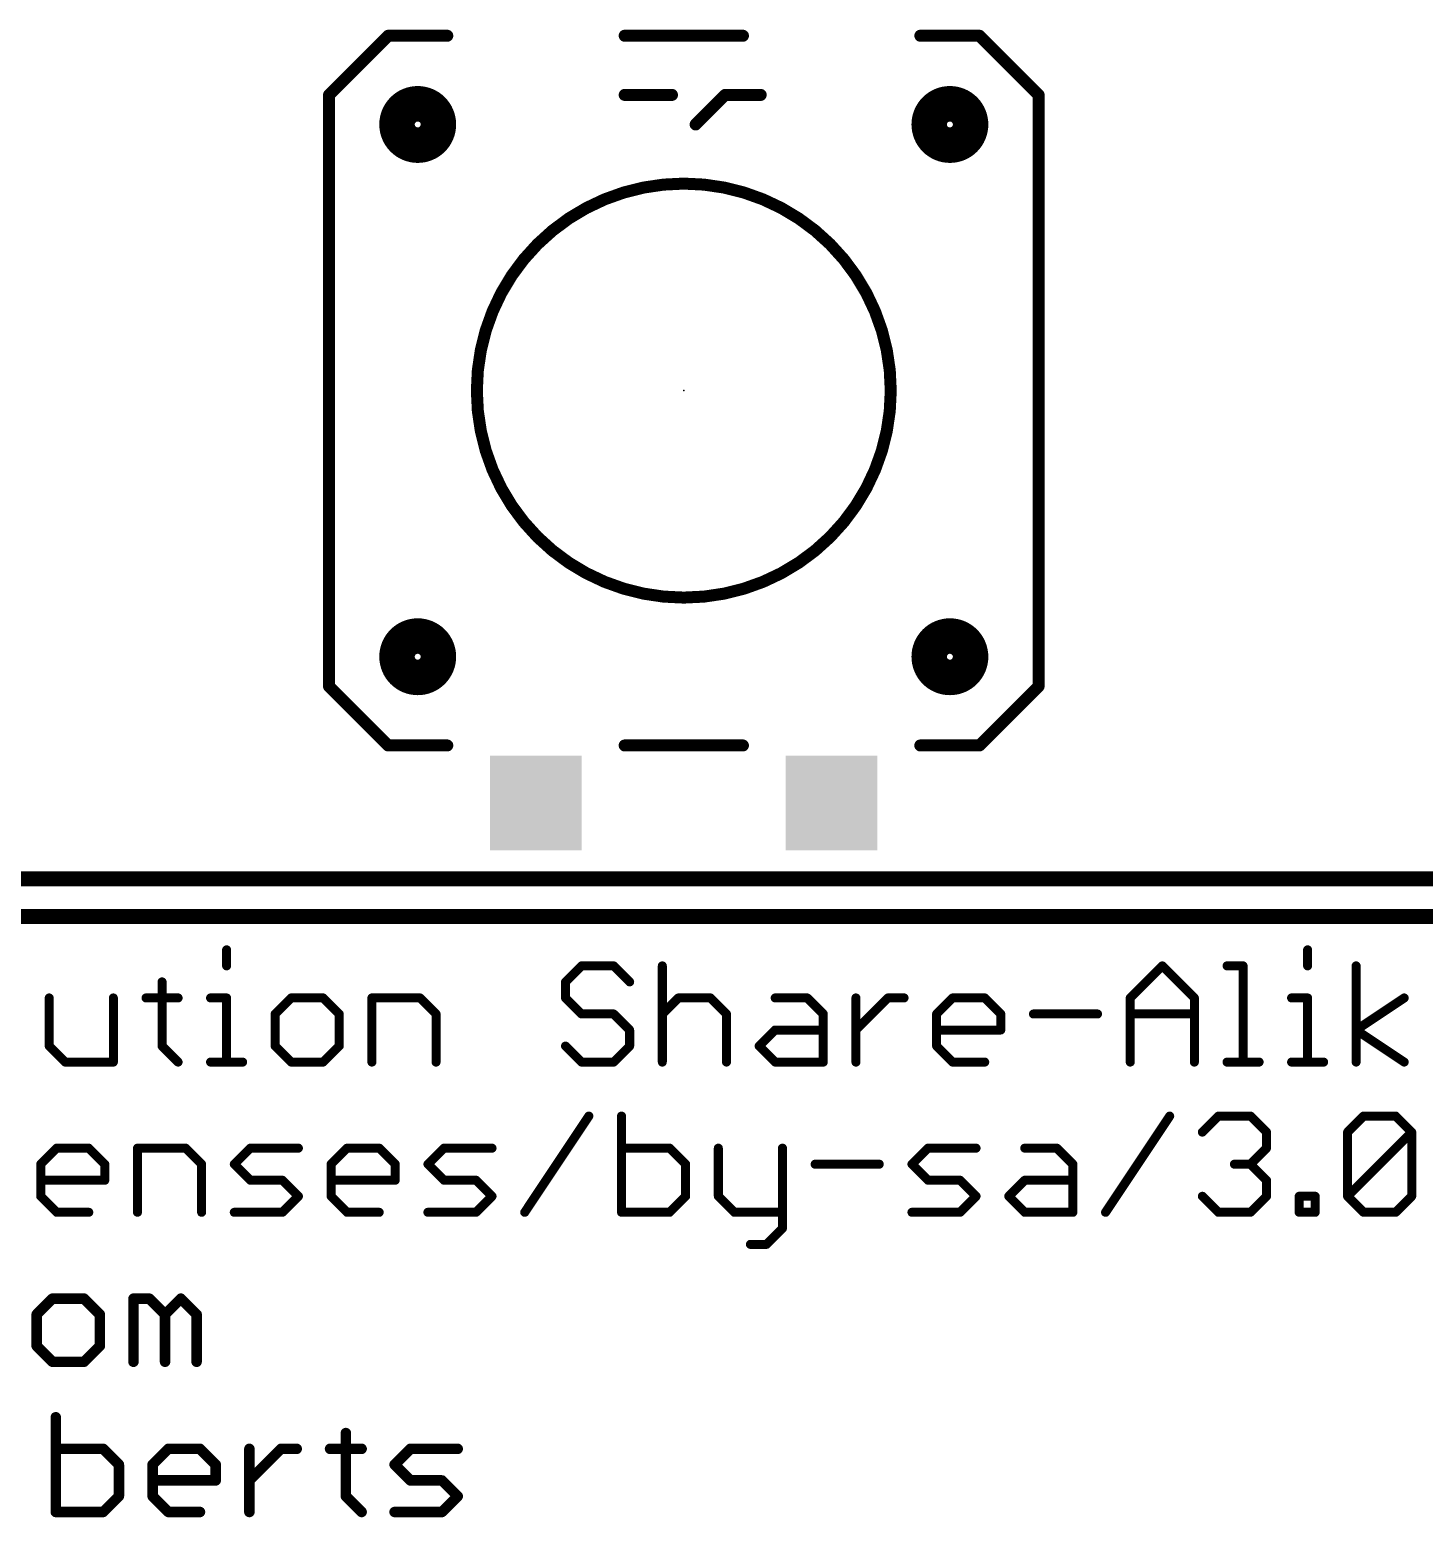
# Model space of a CAD drawing. Extents: x -1 to 111, y -11 to 60.
# Drawn here: x 63.87 to 87.45, y -10.16 to 14.99 of the extents above; entities that cross this region are included whole.
import ezdxf

# ---------------------------------------------------------------- set-up
doc = ezdxf.new("R2010")
doc.units = 0
for name, color, linetype in [('1', 12, 'CONTINUOUS'), ('16', 132, 'CONTINUOUS'), ('20', 53, 'CONTINUOUS'), ('21', 53, 'CONTINUOUS'), ('23', 53, 'CONTINUOUS'), ('51', 53, 'CONTINUOUS')]:
    doc.layers.add(name, color=color, linetype=linetype)

# ---------------------------------------------------------------- blocks, each defined once
blk = doc.blocks.new('RECT')
blk.add_solid([(-0.5, -0.5), (0.5, -0.5), (-0.5, 0.5), (0.5, 0.5)])

msp = doc.modelspace()

# ---------------------------------------------------------------- linework, layer by layer
at = {"layer": '1', "const_width": 0.254}
msp.add_lwpolyline([(110.49, 0), (0, 0)], dxfattribs=at)
at = {"layer": '16', "const_width": 0.254}
msp.add_lwpolyline([(110.49, 0), (0, 0)], dxfattribs=at)
at = {"layer": '20', "const_width": 0.254}
msp.add_lwpolyline([(100.33, 0.635), (12.7, 0.635)], dxfattribs=at)
at = {"layer": '21', "const_width": 0.2032}
for points in [[(69.93, 14.89), (68.93, 13.89)], [(69.93, 14.89), (70.93, 14.89)], [(73.93, 14.89), (75.93, 14.89)], [(78.93, 14.89), (79.93, 14.89)], [(79.93, 14.89), (80.93, 13.89)], [(68.93, 3.89), (68.93, 13.89)], [(80.93, 13.89), (80.93, 3.89)], [(68.93, 3.89), (69.93, 2.89)], [(79.93, 2.89), (80.93, 3.89)], [(70.93, 2.89), (69.93, 2.89)], [(75.93, 2.89), (73.93, 2.89)], [(79.93, 2.89), (78.93, 2.89)]]:
    msp.add_lwpolyline(points, dxfattribs=at)
at = {"layer": '21'}
for points, const_width in [([(69.93, 14.9408, 1), (69.93, 14.8392)], 0.1016), ([(69.9659, 14.8541, 1), (69.8941, 14.9259)], 0.1016), ([(70.93, 14.8392, 1), (70.93, 14.9408)], 0.1016), ([(73.93, 14.9408, 1), (73.93, 14.8392)], 0.1016), ([(75.93, 14.8392, 1), (75.93, 14.9408)], 0.1016), ([(78.93, 14.9408, 1), (78.93, 14.8392)], 0.1016), ([(79.9659, 14.9259, 1), (79.8941, 14.8541)], 0.1016), ([(79.93, 14.8392, 1), (79.93, 14.9408)], 0.1016), ([(68.9808, 13.89, 1), (68.8792, 13.89)], 0.1016), ([(68.8941, 13.9259, 1), (68.9659, 13.8541)], 0.1016), ([(70.43, 13.09, 1), (70.43, 13.69, 1), (70.43, 13.09)], 0.7), ([(79.43, 13.09, 1), (79.43, 13.69, 1), (79.43, 13.09)], 0.7), ([(80.9808, 13.89, 1), (80.8792, 13.89)], 0.1016), ([(80.8941, 13.8541, 1), (80.9659, 13.9259)], 0.1016), ([(74.93, 5.39, 1), (74.93, 12.39, 1), (74.93, 5.39)], 0.2032), ([(70.43, 4.09, 1), (70.43, 4.69, 1), (70.43, 4.09)], 0.7), ([(79.43, 4.09, 1), (79.43, 4.69, 1), (79.43, 4.09)], 0.7), ([(68.9659, 3.9259, 1), (68.8941, 3.8541)], 0.1016), ([(68.8792, 3.89, 1), (68.9808, 3.89)], 0.1016), ([(80.8792, 3.89, 1), (80.9808, 3.89)], 0.1016), ([(80.9659, 3.8541, 1), (80.8941, 3.9259)], 0.1016), ([(69.93, 2.9408, 1), (69.93, 2.8392)], 0.1016), ([(69.8941, 2.8541, 1), (69.9659, 2.9259)], 0.1016), ([(70.93, 2.8392, 1), (70.93, 2.9408)], 0.1016), ([(73.93, 2.9408, 1), (73.93, 2.8392)], 0.1016), ([(75.93, 2.8392, 1), (75.93, 2.9408)], 0.1016), ([(78.93, 2.9408, 1), (78.93, 2.8392)], 0.1016), ([(79.8941, 2.9259, 1), (79.9659, 2.8541)], 0.1016), ([(79.93, 2.8392, 1), (79.93, 2.9408)], 0.1016)]:
    msp.add_lwpolyline(points, format="xyb", dxfattribs=dict(at, const_width=const_width))
at = {"layer": '23'}
msp.add_point((74.93, 8.89), dxfattribs=at)
at = {"layer": '51'}
for points, const_width in [([(74.73, 13.89), (73.93, 13.89)], 0.2032), ([(75.63, 13.89), (75.13, 13.39)], 0.2032), ([(76.23, 13.89), (75.63, 13.89)], 0.2032), ([(67.1979, -0.5656), (67.1979, -0.8368)], 0.1524), ([(85.4795, -0.5656), (85.4795, -0.8368)], 0.1524), ([(73.2008, -0.8368), (72.9297, -1.108)], 0.1524), ([(73.7431, -0.8368), (73.2008, -0.8368)], 0.1524), ([(74.0143, -1.108), (73.7431, -0.8368)], 0.1524), ([(74.5668, -0.8368), (74.5668, -2.4638)], 0.1524), ([(82.4797, -1.3791), (83.0221, -0.8368)], 0.1524), ([(83.0221, -0.8368), (83.5644, -1.3791)], 0.1524), ([(84.1169, -0.8368), (84.3881, -0.8368)], 0.1524), ([(84.3881, -0.8368), (84.3881, -2.4638)], 0.1524), ([(86.2998, -2.4638), (86.2998, -0.8368)], 0.1524), ([(66.1065, -1.108), (66.1065, -2.1926)], 0.1524), ([(72.9297, -1.108), (72.9297, -1.3791)], 0.1524), ([(64.1982, -1.3791), (64.1982, -2.1926)], 0.1524), ([(65.2828, -2.4638), (65.2828, -1.3791)], 0.1524), ([(65.8353, -1.3791), (66.3776, -1.3791)], 0.1524), ([(66.9267, -1.3791), (67.1979, -1.3791)], 0.1524), ([(67.1979, -1.3791), (67.1979, -2.4638)], 0.1524), ([(68.2893, -1.3791), (68.0182, -1.6503)], 0.1524), ([(68.8317, -1.3791), (68.2893, -1.3791)], 0.1524), ([(69.1028, -1.6503), (68.8317, -1.3791)], 0.1524), ([(69.6553, -2.4638), (69.6553, -1.3791)], 0.1524), ([(69.6553, -1.3791), (70.4688, -1.3791)], 0.1524), ([(70.4688, -1.3791), (70.74, -1.6503)], 0.1524), ([(72.9297, -1.3791), (73.2008, -1.6503)], 0.1524), ([(74.5668, -1.6503), (74.838, -1.3791)], 0.1524), ([(74.838, -1.3791), (75.3803, -1.3791)], 0.1524), ([(75.3803, -1.3791), (75.6515, -1.6503)], 0.1524), ([(76.4751, -1.3791), (77.0175, -1.3791)], 0.1524), ([(77.0175, -1.3791), (77.2886, -1.6503)], 0.1524), ([(77.8411, -2.4638), (77.8411, -1.3791)], 0.1524), ([(77.8411, -1.9215), (78.3835, -1.3791)], 0.1524), ([(78.3835, -1.3791), (78.6546, -1.3791)], 0.1524), ([(79.2054, -1.6503), (79.4766, -1.3791)], 0.1524), ([(79.4766, -1.3791), (80.0189, -1.3791)], 0.1524), ([(80.0189, -1.3791), (80.2901, -1.6503)], 0.1524), ([(82.4797, -2.4638), (82.4797, -1.3791)], 0.1524), ([(83.5644, -1.3791), (83.5644, -2.4638)], 0.1524), ([(85.2083, -1.3791), (85.4795, -1.3791)], 0.1524), ([(85.4795, -1.3791), (85.4795, -2.4638)], 0.1524), ([(86.2998, -1.9215), (87.1133, -1.3791)], 0.1524), ([(68.0182, -1.6503), (68.0182, -2.1926)], 0.1524), ([(69.1028, -2.1926), (69.1028, -1.6503)], 0.1524), ([(70.74, -1.6503), (70.74, -2.4638)], 0.1524), ([(73.2008, -1.6503), (73.7431, -1.6503)], 0.1524), ([(73.7431, -1.6503), (74.0143, -1.9215)], 0.1524), ([(75.6515, -1.6503), (75.6515, -2.4638)], 0.1524), ([(77.2886, -1.6503), (77.2886, -2.4638)], 0.1524), ([(79.2054, -2.1926), (79.2054, -1.6503)], 0.1524), ([(80.2901, -1.6503), (80.2901, -1.9215)], 0.1524), ([(80.8426, -1.6503), (81.9272, -1.6503)], 0.1524), ([(82.4797, -1.6503), (83.5644, -1.6503)], 0.1524), ([(74.0143, -1.9215), (74.0143, -2.1926)], 0.1524), ([(76.204, -2.1926), (76.4751, -1.9215)], 0.1524), ([(76.4751, -1.9215), (77.2886, -1.9215)], 0.1524), ([(80.2901, -1.9215), (79.2054, -1.9215)], 0.1524), ([(87.1133, -2.4638), (86.2998, -1.9215)], 0.1524), ([(64.1982, -2.1926), (64.4693, -2.4638)], 0.1524), ([(66.1065, -2.1926), (66.3776, -2.4638)], 0.1524), ([(68.0182, -2.1926), (68.2893, -2.4638)], 0.1524), ([(68.8317, -2.4638), (69.1028, -2.1926)], 0.1524), ([(73.2008, -2.4638), (72.9297, -2.1926)], 0.1524), ([(74.0143, -2.1926), (73.7431, -2.4638)], 0.1524), ([(76.4751, -2.4638), (76.204, -2.1926)], 0.1524), ([(79.4766, -2.4638), (79.2054, -2.1926)], 0.1524), ([(64.4693, -2.4638), (65.2828, -2.4638)], 0.1524), ([(66.9267, -2.4638), (67.4691, -2.4638)], 0.1524), ([(68.2893, -2.4638), (68.8317, -2.4638)], 0.1524), ([(73.7431, -2.4638), (73.2008, -2.4638)], 0.1524), ([(77.2886, -2.4638), (76.4751, -2.4638)], 0.1524), ([(80.0189, -2.4638), (79.4766, -2.4638)], 0.1524), ([(84.1169, -2.4638), (84.6592, -2.4638)], 0.1524), ([(85.2083, -2.4638), (85.7507, -2.4638)], 0.1524), ([(72.2395, -5.0038), (73.3241, -3.3768)], 0.1524), ([(73.8766, -3.3768), (73.8766, -5.0038)], 0.1524), ([(82.0624, -5.0038), (83.1471, -3.3768)], 0.1524), ([(83.6996, -3.648), (83.9707, -3.3768)], 0.1524), ([(83.9707, -3.3768), (84.5131, -3.3768)], 0.1524), ([(84.5131, -3.3768), (84.7842, -3.648)], 0.1524), ([(86.1553, -3.648), (86.4265, -3.3768)], 0.1524), ([(86.4265, -3.3768), (86.9688, -3.3768)], 0.1524), ([(86.9688, -3.3768), (87.24, -3.648)], 0.1524), ([(84.7842, -3.648), (84.7842, -3.9191)], 0.1524), ([(86.1553, -4.7326), (86.1553, -3.648)], 0.1524), ([(86.1553, -4.7326), (87.24, -3.648)], 0.1524), ([(87.24, -3.648), (87.24, -4.7326)], 0.1524), ([(64.0537, -4.1903), (64.3249, -3.9191)], 0.1524), ([(64.3249, -3.9191), (64.8672, -3.9191)], 0.1524), ([(64.8672, -3.9191), (65.1384, -4.1903)], 0.1524), ([(65.6909, -5.0038), (65.6909, -3.9191)], 0.1524), ([(65.6909, -3.9191), (66.5044, -3.9191)], 0.1524), ([(66.5044, -3.9191), (66.7755, -4.1903)], 0.1524), ([(67.328, -4.1903), (67.5992, -3.9191)], 0.1524), ([(67.5992, -3.9191), (68.4127, -3.9191)], 0.1524), ([(68.9652, -4.1903), (69.2363, -3.9191)], 0.1524), ([(69.2363, -3.9191), (69.7787, -3.9191)], 0.1524), ([(69.7787, -3.9191), (70.0498, -4.1903)], 0.1524), ([(70.6023, -4.1903), (70.8735, -3.9191)], 0.1524), ([(70.8735, -3.9191), (71.687, -3.9191)], 0.1524), ([(74.6901, -3.9191), (73.8766, -3.9191)], 0.1524), ([(74.9613, -4.1903), (74.6901, -3.9191)], 0.1524), ([(75.5138, -3.9191), (75.5138, -4.7326)], 0.1524), ([(76.5985, -3.9191), (76.5985, -5.275)], 0.1524), ([(78.7881, -4.1903), (79.0593, -3.9191)], 0.1524), ([(79.0593, -3.9191), (79.8728, -3.9191)], 0.1524), ([(80.6964, -3.9191), (81.2388, -3.9191)], 0.1524), ([(81.2388, -3.9191), (81.5099, -4.1903)], 0.1524), ([(84.7842, -3.9191), (84.5131, -4.1903)], 0.1524), ([(64.0537, -4.7326), (64.0537, -4.1903)], 0.1524), ([(65.1384, -4.1903), (65.1384, -4.4615)], 0.1524), ([(66.7755, -4.1903), (66.7755, -5.0038)], 0.1524), ([(67.5992, -4.4615), (67.328, -4.1903)], 0.1524), ([(68.9652, -4.7326), (68.9652, -4.1903)], 0.1524), ([(70.0498, -4.1903), (70.0498, -4.4615)], 0.1524), ([(70.8735, -4.4615), (70.6023, -4.1903)], 0.1524), ([(74.9613, -4.7326), (74.9613, -4.1903)], 0.1524), ([(77.151, -4.1903), (78.2356, -4.1903)], 0.1524), ([(79.0593, -4.4615), (78.7881, -4.1903)], 0.1524), ([(81.5099, -4.1903), (81.5099, -5.0038)], 0.1524), ([(84.5131, -4.1903), (84.2419, -4.1903)], 0.1524), ([(84.5131, -4.1903), (84.7842, -4.4615)], 0.1524), ([(65.1384, -4.4615), (64.0537, -4.4615)], 0.1524), ([(68.1415, -4.4615), (67.5992, -4.4615)], 0.1524), ([(68.4127, -4.7326), (68.1415, -4.4615)], 0.1524), ([(70.0498, -4.4615), (68.9652, -4.4615)], 0.1524), ([(71.4158, -4.4615), (70.8735, -4.4615)], 0.1524), ([(71.687, -4.7326), (71.4158, -4.4615)], 0.1524), ([(79.6016, -4.4615), (79.0593, -4.4615)], 0.1524), ([(79.8728, -4.7326), (79.6016, -4.4615)], 0.1524), ([(80.4253, -4.7326), (80.6964, -4.4615)], 0.1524), ([(80.6964, -4.4615), (81.5099, -4.4615)], 0.1524), ([(84.7842, -4.4615), (84.7842, -4.7326)], 0.1524), ([(64.3249, -5.0038), (64.0537, -4.7326)], 0.1524), ([(68.1415, -5.0038), (68.4127, -4.7326)], 0.1524), ([(69.2363, -5.0038), (68.9652, -4.7326)], 0.1524), ([(71.4158, -5.0038), (71.687, -4.7326)], 0.1524), ([(74.6901, -5.0038), (74.9613, -4.7326)], 0.1524), ([(75.5138, -4.7326), (75.785, -5.0038)], 0.1524), ([(79.6016, -5.0038), (79.8728, -4.7326)], 0.1524), ([(80.6964, -5.0038), (80.4253, -4.7326)], 0.1524), ([(83.9707, -5.0038), (83.6996, -4.7326)], 0.1524), ([(84.7842, -4.7326), (84.5131, -5.0038)], 0.1524), ([(85.3367, -5.0038), (85.3367, -4.7326)], 0.1524), ([(85.3367, -4.7326), (85.6079, -4.7326)], 0.1524), ([(85.6079, -4.7326), (85.6079, -5.0038)], 0.1524), ([(86.4265, -5.0038), (86.1553, -4.7326)], 0.1524), ([(87.24, -4.7326), (86.9688, -5.0038)], 0.1524), ([(64.8672, -5.0038), (64.3249, -5.0038)], 0.1524), ([(67.328, -5.0038), (68.1415, -5.0038)], 0.1524), ([(69.7787, -5.0038), (69.2363, -5.0038)], 0.1524), ([(70.6023, -5.0038), (71.4158, -5.0038)], 0.1524), ([(73.8766, -5.0038), (74.6901, -5.0038)], 0.1524), ([(75.785, -5.0038), (76.5985, -5.0038)], 0.1524), ([(78.7881, -5.0038), (79.6016, -5.0038)], 0.1524), ([(81.5099, -5.0038), (80.6964, -5.0038)], 0.1524), ([(84.5131, -5.0038), (83.9707, -5.0038)], 0.1524), ([(85.6079, -5.0038), (85.3367, -5.0038)], 0.1524), ([(86.9688, -5.0038), (86.4265, -5.0038)], 0.1524), ([(76.5985, -5.275), (76.3273, -5.5461)], 0.1524), ([(76.3273, -5.5461), (76.0561, -5.5461)], 0.1524), ([(64.2531, -6.4634), (63.9862, -6.7303)], 0.1778), ([(64.7869, -6.4634), (64.2531, -6.4634)], 0.1778), ([(65.0539, -6.7303), (64.7869, -6.4634)], 0.1778), ([(65.6233, -7.5311), (65.6233, -6.4634)], 0.1778), ([(65.6233, -6.4634), (65.8902, -6.4634)], 0.1778), ([(65.8902, -6.4634), (66.1572, -6.7303)], 0.1778), ([(66.1572, -6.7303), (66.4241, -6.4634)], 0.1778), ([(66.4241, -6.4634), (66.691, -6.7303)], 0.1778), ([(63.9862, -6.7303), (63.9862, -7.2642)], 0.1778), ([(65.0539, -7.2642), (65.0539, -6.7303)], 0.1778), ([(66.1572, -6.7303), (66.1572, -7.5311)], 0.1778), ([(66.691, -6.7303), (66.691, -7.5311)], 0.1778), ([(63.9862, -7.2642), (64.2531, -7.5311)], 0.1778), ([(64.7869, -7.5311), (65.0539, -7.2642)], 0.1778), ([(64.2531, -7.5311), (64.7869, -7.5311)], 0.1778), ([(64.3092, -8.4695), (64.3092, -10.0711)], 0.1778), ([(69.2147, -8.7365), (69.2147, -9.8042)], 0.1778), ([(65.1099, -9.0034), (64.3092, -9.0034)], 0.1778), ([(65.3769, -9.2703), (65.1099, -9.0034)], 0.1778), ([(65.9463, -9.2703), (66.2133, -9.0034)], 0.1778), ([(66.2133, -9.0034), (66.7471, -9.0034)], 0.1778), ([(66.7471, -9.0034), (67.014, -9.2703)], 0.1778), ([(67.5835, -10.0711), (67.5835, -9.0034)], 0.1778), ([(67.5835, -9.5372), (68.1173, -9.0034)], 0.1778), ([(68.1173, -9.0034), (68.3843, -9.0034)], 0.1778), ([(68.9478, -9.0034), (69.4816, -9.0034)], 0.1778), ([(70.0392, -9.2703), (70.3061, -9.0034)], 0.1778), ([(70.3061, -9.0034), (71.1069, -9.0034)], 0.1778), ([(65.3769, -9.8042), (65.3769, -9.2703)], 0.1778), ([(65.9463, -9.8042), (65.9463, -9.2703)], 0.1778), ([(67.014, -9.2703), (67.014, -9.5372)], 0.1778), ([(70.3061, -9.5372), (70.0392, -9.2703)], 0.1778), ([(67.014, -9.5372), (65.9463, -9.5372)], 0.1778), ([(70.84, -9.5372), (70.3061, -9.5372)], 0.1778), ([(71.1069, -9.8042), (70.84, -9.5372)], 0.1778), ([(65.1099, -10.0711), (65.3769, -9.8042)], 0.1778), ([(66.2133, -10.0711), (65.9463, -9.8042)], 0.1778), ([(69.2147, -9.8042), (69.4816, -10.0711)], 0.1778), ([(70.84, -10.0711), (71.1069, -9.8042)], 0.1778), ([(64.3092, -10.0711), (65.1099, -10.0711)], 0.1778), ([(66.7471, -10.0711), (66.2133, -10.0711)], 0.1778), ([(70.0392, -10.0711), (70.84, -10.0711)], 0.1778)]:
    msp.add_lwpolyline(points, dxfattribs=dict(at, const_width=const_width))
for points, const_width in [([(73.93, 13.9408, 1), (73.93, 13.8392)], 0.1016), ([(74.73, 13.8392, 1), (74.73, 13.9408)], 0.1016), ([(75.63, 13.9408, 1), (75.63, 13.8392)], 0.1016), ([(75.6659, 13.8541, 1), (75.5941, 13.9259)], 0.1016), ([(76.23, 13.8392, 1), (76.23, 13.9408)], 0.1016), ([(75.0941, 13.4259, 1), (75.1659, 13.3541)], 0.1016), ([(67.236, -0.5656, 1), (67.1598, -0.5656)], 0.0762), ([(85.5176, -0.5656, 1), (85.4414, -0.5656)], 0.0762), ([(67.1598, -0.8368, 1), (67.236, -0.8368)], 0.0762), ([(73.2008, -0.7987, 1), (73.2008, -0.8749)], 0.0762), ([(73.2278, -0.8638, 1), (73.1739, -0.8099)], 0.0762), ([(73.7701, -0.8099, 1), (73.7162, -0.8638)], 0.0762), ([(73.7431, -0.8749, 1), (73.7431, -0.7987)], 0.0762), ([(74.6049, -0.8368, 1), (74.5287, -0.8368)], 0.0762), ([(83.049, -0.8099, 1), (82.9951, -0.8638)], 0.0762), ([(83.049, -0.8638, 1), (82.9951, -0.8099)], 0.0762), ([(84.1169, -0.7987, 1), (84.1169, -0.8749)], 0.0762), ([(84.4262, -0.8368, 1), (84.35, -0.8368)], 0.0762), ([(84.3881, -0.8749, 1), (84.3881, -0.7987)], 0.0762), ([(85.4414, -0.8368, 1), (85.5176, -0.8368)], 0.0762), ([(86.3379, -0.8368, 1), (86.2617, -0.8368)], 0.0762), ([(66.1446, -1.108, 1), (66.0684, -1.108)], 0.0762), ([(72.9027, -1.081, 1), (72.9566, -1.1349)], 0.0762), ([(72.9678, -1.108, 1), (72.8916, -1.108)], 0.0762), ([(73.9874, -1.1349, 1), (74.0413, -1.081)], 0.0762), ([(64.2363, -1.3791, 1), (64.1601, -1.3791)], 0.0762), ([(65.3209, -1.3791, 1), (65.2447, -1.3791)], 0.0762), ([(65.8353, -1.341, 1), (65.8353, -1.4172)], 0.0762), ([(66.3776, -1.4172, 1), (66.3776, -1.341)], 0.0762), ([(66.9267, -1.341, 1), (66.9267, -1.4172)], 0.0762), ([(67.236, -1.3791, 1), (67.1598, -1.3791)], 0.0762), ([(67.1979, -1.4172, 1), (67.1979, -1.341)], 0.0762), ([(68.2893, -1.341, 1), (68.2893, -1.4172)], 0.0762), ([(68.3163, -1.4061, 1), (68.2624, -1.3522)], 0.0762), ([(68.8586, -1.3522, 1), (68.8047, -1.4061)], 0.0762), ([(68.8317, -1.4172, 1), (68.8317, -1.341)], 0.0762), ([(69.6934, -1.3791, 1), (69.6172, -1.3791)], 0.0762), ([(69.6553, -1.341, 1), (69.6553, -1.4172)], 0.0762), ([(70.4958, -1.3522, 1), (70.4419, -1.4061)], 0.0762), ([(70.4688, -1.4172, 1), (70.4688, -1.341)], 0.0762), ([(72.9566, -1.3522, 1), (72.9027, -1.4061)], 0.0762), ([(72.8916, -1.3791, 1), (72.9678, -1.3791)], 0.0762), ([(74.838, -1.341, 1), (74.838, -1.4172)], 0.0762), ([(74.8649, -1.4061, 1), (74.811, -1.3522)], 0.0762), ([(75.4072, -1.3522, 1), (75.3534, -1.4061)], 0.0762), ([(75.3803, -1.4172, 1), (75.3803, -1.341)], 0.0762), ([(76.4751, -1.341, 1), (76.4751, -1.4172)], 0.0762), ([(77.0444, -1.3522, 1), (76.9905, -1.4061)], 0.0762), ([(77.0175, -1.4172, 1), (77.0175, -1.341)], 0.0762), ([(77.8792, -1.3791, 1), (77.803, -1.3791)], 0.0762), ([(78.3835, -1.341, 1), (78.3835, -1.4172)], 0.0762), ([(78.4104, -1.4061, 1), (78.3565, -1.3522)], 0.0762), ([(78.6546, -1.4172, 1), (78.6546, -1.341)], 0.0762), ([(79.4766, -1.341, 1), (79.4766, -1.4172)], 0.0762), ([(79.5035, -1.4061, 1), (79.4496, -1.3522)], 0.0762), ([(80.0459, -1.3522, 1), (79.992, -1.4061)], 0.0762), ([(80.0189, -1.4172, 1), (80.0189, -1.341)], 0.0762), ([(82.5178, -1.3791, 1), (82.4416, -1.3791)], 0.0762), ([(82.4528, -1.3522, 1), (82.5067, -1.4061)], 0.0762), ([(83.6025, -1.3791, 1), (83.5263, -1.3791)], 0.0762), ([(83.5374, -1.4061, 1), (83.5913, -1.3522)], 0.0762), ([(85.2083, -1.341, 1), (85.2083, -1.4172)], 0.0762), ([(85.5176, -1.3791, 1), (85.4414, -1.3791)], 0.0762), ([(85.4795, -1.4172, 1), (85.4795, -1.341)], 0.0762), ([(87.1344, -1.4108, 1), (87.0921, -1.3474)], 0.0762), ([(68.0563, -1.6503, 1), (67.9801, -1.6503)], 0.0762), ([(67.9912, -1.6234, 1), (68.0451, -1.6772)], 0.0762), ([(69.1409, -1.6503, 1), (69.0647, -1.6503)], 0.0762), ([(69.0759, -1.6772, 1), (69.1298, -1.6234)], 0.0762), ([(70.7781, -1.6503, 1), (70.7019, -1.6503)], 0.0762), ([(70.7131, -1.6772, 1), (70.7669, -1.6234)], 0.0762), ([(73.2008, -1.6122, 1), (73.2008, -1.6884)], 0.0762), ([(73.1739, -1.6772, 1), (73.2278, -1.6234)], 0.0762), ([(73.7701, -1.6234, 1), (73.7162, -1.6772)], 0.0762), ([(73.7431, -1.6884, 1), (73.7431, -1.6122)], 0.0762), ([(74.5399, -1.6234, 1), (74.5938, -1.6772)], 0.0762), ([(75.6896, -1.6503, 1), (75.6134, -1.6503)], 0.0762), ([(75.6245, -1.6772, 1), (75.6784, -1.6234)], 0.0762), ([(77.3267, -1.6503, 1), (77.2505, -1.6503)], 0.0762), ([(77.2617, -1.6772, 1), (77.3156, -1.6234)], 0.0762), ([(79.2435, -1.6503, 1), (79.1673, -1.6503)], 0.0762), ([(79.1785, -1.6234, 1), (79.2324, -1.6772)], 0.0762), ([(80.3282, -1.6503, 1), (80.252, -1.6503)], 0.0762), ([(80.2631, -1.6772, 1), (80.317, -1.6234)], 0.0762), ([(80.8426, -1.6122, 1), (80.8426, -1.6884)], 0.0762), ([(81.9272, -1.6884, 1), (81.9272, -1.6122)], 0.0762), ([(82.4797, -1.6122, 1), (82.4797, -1.6884)], 0.0762), ([(83.5644, -1.6884, 1), (83.5644, -1.6122)], 0.0762), ([(74.0524, -1.9215, 1), (73.9762, -1.9215)], 0.0762), ([(73.9874, -1.9484, 1), (74.0413, -1.8945)], 0.0762), ([(76.4751, -1.8834, 1), (76.4751, -1.9596)], 0.0762), ([(76.5021, -1.9484, 1), (76.4482, -1.8945)], 0.0762), ([(77.2886, -1.9596, 1), (77.2886, -1.8834)], 0.0762), ([(77.8142, -1.8945, 1), (77.8681, -1.9484)], 0.0762), ([(79.2054, -1.8834, 1), (79.2054, -1.9596)], 0.0762), ([(80.252, -1.9215, 1), (80.3282, -1.9215)], 0.0762), ([(80.2901, -1.9596, 1), (80.2901, -1.8834)], 0.0762), ([(86.3209, -1.8898, 1), (86.2786, -1.9532)], 0.0762), ([(86.2786, -1.8898, 1), (86.3209, -1.9532)], 0.0762), ([(64.2251, -2.1657, 1), (64.1712, -2.2196)], 0.0762), ([(64.1601, -2.1926, 1), (64.2363, -2.1926)], 0.0762), ([(66.1334, -2.1657, 1), (66.0795, -2.2196)], 0.0762), ([(66.0684, -2.1926, 1), (66.1446, -2.1926)], 0.0762), ([(68.0451, -2.1657, 1), (67.9912, -2.2196)], 0.0762), ([(67.9801, -2.1926, 1), (68.0563, -2.1926)], 0.0762), ([(69.0647, -2.1926, 1), (69.1409, -2.1926)], 0.0762), ([(69.1298, -2.2196, 1), (69.0759, -2.1657)], 0.0762), ([(72.9566, -2.1657, 1), (72.9027, -2.2196)], 0.0762), ([(73.9762, -2.1926, 1), (74.0524, -2.1926)], 0.0762), ([(74.0413, -2.2196, 1), (73.9874, -2.1657)], 0.0762), ([(76.2309, -2.1657, 1), (76.177, -2.2196)], 0.0762), ([(76.177, -2.1657, 1), (76.2309, -2.2196)], 0.0762), ([(79.2324, -2.1657, 1), (79.1785, -2.2196)], 0.0762), ([(79.1673, -2.1926, 1), (79.2435, -2.1926)], 0.0762), ([(64.4693, -2.4257, 1), (64.4693, -2.5019)], 0.0762), ([(64.4424, -2.4907, 1), (64.4963, -2.4369)], 0.0762), ([(65.2447, -2.4638, 1), (65.3209, -2.4638)], 0.0762), ([(65.2828, -2.5019, 1), (65.2828, -2.4257)], 0.0762), ([(66.3507, -2.4907, 1), (66.4046, -2.4369)], 0.0762), ([(66.9267, -2.4257, 1), (66.9267, -2.5019)], 0.0762), ([(67.1598, -2.4638, 1), (67.236, -2.4638)], 0.0762), ([(67.4691, -2.5019, 1), (67.4691, -2.4257)], 0.0762), ([(68.2893, -2.4257, 1), (68.2893, -2.5019)], 0.0762), ([(68.2624, -2.4907, 1), (68.3163, -2.4369)], 0.0762), ([(68.8047, -2.4369, 1), (68.8586, -2.4907)], 0.0762), ([(68.8317, -2.5019, 1), (68.8317, -2.4257)], 0.0762), ([(69.6172, -2.4638, 1), (69.6934, -2.4638)], 0.0762), ([(70.7019, -2.4638, 1), (70.7781, -2.4638)], 0.0762), ([(73.2008, -2.4257, 1), (73.2008, -2.5019)], 0.0762), ([(73.1739, -2.4907, 1), (73.2278, -2.4369)], 0.0762), ([(73.7162, -2.4369, 1), (73.7701, -2.4907)], 0.0762), ([(73.7431, -2.5019, 1), (73.7431, -2.4257)], 0.0762), ([(74.5287, -2.4638, 1), (74.6049, -2.4638)], 0.0762), ([(75.6134, -2.4638, 1), (75.6896, -2.4638)], 0.0762), ([(76.4751, -2.4257, 1), (76.4751, -2.5019)], 0.0762), ([(76.4482, -2.4907, 1), (76.5021, -2.4369)], 0.0762), ([(77.2505, -2.4638, 1), (77.3267, -2.4638)], 0.0762), ([(77.2886, -2.5019, 1), (77.2886, -2.4257)], 0.0762), ([(77.803, -2.4638, 1), (77.8792, -2.4638)], 0.0762), ([(79.4766, -2.4257, 1), (79.4766, -2.5019)], 0.0762), ([(79.4496, -2.4907, 1), (79.5035, -2.4369)], 0.0762), ([(80.0189, -2.5019, 1), (80.0189, -2.4257)], 0.0762), ([(82.4416, -2.4638, 1), (82.5178, -2.4638)], 0.0762), ([(83.5263, -2.4638, 1), (83.6025, -2.4638)], 0.0762), ([(84.1169, -2.4257, 1), (84.1169, -2.5019)], 0.0762), ([(84.35, -2.4638, 1), (84.4262, -2.4638)], 0.0762), ([(84.6592, -2.5019, 1), (84.6592, -2.4257)], 0.0762), ([(85.2083, -2.4257, 1), (85.2083, -2.5019)], 0.0762), ([(85.4414, -2.4638, 1), (85.5176, -2.4638)], 0.0762), ([(85.7507, -2.5019, 1), (85.7507, -2.4257)], 0.0762), ([(86.2617, -2.4638, 1), (86.3379, -2.4638)], 0.0762), ([(87.0921, -2.4955, 1), (87.1344, -2.4321)], 0.0762), ([(73.3558, -3.3979, 1), (73.2924, -3.3557)], 0.0762), ([(73.9147, -3.3768, 1), (73.8385, -3.3768)], 0.0762), ([(83.1788, -3.3979, 1), (83.1154, -3.3557)], 0.0762), ([(83.9707, -3.3387, 1), (83.9707, -3.4149)], 0.0762), ([(83.9977, -3.4038, 1), (83.9438, -3.3499)], 0.0762), ([(84.54, -3.3499, 1), (84.4861, -3.4038)], 0.0762), ([(84.5131, -3.4149, 1), (84.5131, -3.3387)], 0.0762), ([(86.4265, -3.3387, 1), (86.4265, -3.4149)], 0.0762), ([(86.4534, -3.4038, 1), (86.3995, -3.3499)], 0.0762), ([(86.9957, -3.3499, 1), (86.9419, -3.4038)], 0.0762), ([(86.9688, -3.4149, 1), (86.9688, -3.3387)], 0.0762), ([(83.6726, -3.621, 1), (83.7265, -3.6749)], 0.0762), ([(84.8223, -3.648, 1), (84.7461, -3.648)], 0.0762), ([(84.7573, -3.6749, 1), (84.8112, -3.621)], 0.0762), ([(86.1934, -3.648, 1), (86.1172, -3.648)], 0.0762), ([(86.1284, -3.621, 1), (86.1823, -3.6749)], 0.0762), ([(87.2781, -3.648, 1), (87.2019, -3.648)], 0.0762), ([(87.2669, -3.6749, 1), (87.213, -3.621)], 0.0762), ([(87.213, -3.6749, 1), (87.2669, -3.621)], 0.0762), ([(64.3249, -3.881, 1), (64.3249, -3.9572)], 0.0762), ([(64.3518, -3.9461, 1), (64.2979, -3.8922)], 0.0762), ([(64.8941, -3.8922, 1), (64.8403, -3.9461)], 0.0762), ([(64.8672, -3.9572, 1), (64.8672, -3.881)], 0.0762), ([(65.729, -3.9191, 1), (65.6528, -3.9191)], 0.0762), ([(65.6909, -3.881, 1), (65.6909, -3.9572)], 0.0762), ([(66.5313, -3.8922, 1), (66.4774, -3.9461)], 0.0762), ([(66.5044, -3.9572, 1), (66.5044, -3.881)], 0.0762), ([(67.5992, -3.881, 1), (67.5992, -3.9572)], 0.0762), ([(67.6261, -3.9461, 1), (67.5722, -3.8922)], 0.0762), ([(68.4127, -3.9572, 1), (68.4127, -3.881)], 0.0762), ([(69.2363, -3.881, 1), (69.2363, -3.9572)], 0.0762), ([(69.2633, -3.9461, 1), (69.2094, -3.8922)], 0.0762), ([(69.8056, -3.8922, 1), (69.7517, -3.9461)], 0.0762), ([(69.7787, -3.9572, 1), (69.7787, -3.881)], 0.0762), ([(70.8735, -3.881, 1), (70.8735, -3.9572)], 0.0762), ([(70.9004, -3.9461, 1), (70.8465, -3.8922)], 0.0762), ([(71.687, -3.9572, 1), (71.687, -3.881)], 0.0762), ([(73.8766, -3.881, 1), (73.8766, -3.9572)], 0.0762), ([(74.7171, -3.8922, 1), (74.6632, -3.9461)], 0.0762), ([(74.6901, -3.9572, 1), (74.6901, -3.881)], 0.0762), ([(75.5519, -3.9191, 1), (75.4757, -3.9191)], 0.0762), ([(76.6366, -3.9191, 1), (76.5604, -3.9191)], 0.0762), ([(79.0593, -3.881, 1), (79.0593, -3.9572)], 0.0762), ([(79.0862, -3.9461, 1), (79.0323, -3.8922)], 0.0762), ([(79.8728, -3.9572, 1), (79.8728, -3.881)], 0.0762), ([(80.6964, -3.881, 1), (80.6964, -3.9572)], 0.0762), ([(81.2657, -3.8922, 1), (81.2118, -3.9461)], 0.0762), ([(81.2388, -3.9572, 1), (81.2388, -3.881)], 0.0762), ([(84.7461, -3.9191, 1), (84.8223, -3.9191)], 0.0762), ([(84.8112, -3.9461, 1), (84.7573, -3.8922)], 0.0762), ([(64.0918, -4.1903, 1), (64.0156, -4.1903)], 0.0762), ([(64.0268, -4.1634, 1), (64.0806, -4.2172)], 0.0762), ([(65.1765, -4.1903, 1), (65.1003, -4.1903)], 0.0762), ([(65.1114, -4.2172, 1), (65.1653, -4.1634)], 0.0762), ([(66.8136, -4.1903, 1), (66.7374, -4.1903)], 0.0762), ([(66.7486, -4.2172, 1), (66.8025, -4.1634)], 0.0762), ([(67.355, -4.1634, 1), (67.3011, -4.2172)], 0.0762), ([(67.3011, -4.1634, 1), (67.355, -4.2172)], 0.0762), ([(69.0033, -4.1903, 1), (68.9271, -4.1903)], 0.0762), ([(68.9382, -4.1634, 1), (68.9921, -4.2172)], 0.0762), ([(70.0879, -4.1903, 1), (70.0117, -4.1903)], 0.0762), ([(70.0229, -4.2172, 1), (70.0768, -4.1634)], 0.0762), ([(70.6293, -4.1634, 1), (70.5754, -4.2172)], 0.0762), ([(70.5754, -4.1634, 1), (70.6293, -4.2172)], 0.0762), ([(74.9994, -4.1903, 1), (74.9232, -4.1903)], 0.0762), ([(74.9344, -4.2172, 1), (74.9882, -4.1634)], 0.0762), ([(77.151, -4.1522, 1), (77.151, -4.2284)], 0.0762), ([(78.2356, -4.2284, 1), (78.2356, -4.1522)], 0.0762), ([(78.815, -4.1634, 1), (78.7612, -4.2172)], 0.0762), ([(78.7612, -4.1634, 1), (78.815, -4.2172)], 0.0762), ([(81.548, -4.1903, 1), (81.4718, -4.1903)], 0.0762), ([(81.483, -4.2172, 1), (81.5369, -4.1634)], 0.0762), ([(84.2419, -4.1522, 1), (84.2419, -4.2284)], 0.0762), ([(84.54, -4.1634, 1), (84.4861, -4.2172)], 0.0762), ([(84.4861, -4.1634, 1), (84.54, -4.2172)], 0.0762), ([(84.5131, -4.2284, 1), (84.5131, -4.1522)], 0.0762), ([(64.0537, -4.4234, 1), (64.0537, -4.4996)], 0.0762), ([(65.1003, -4.4615, 1), (65.1765, -4.4615)], 0.0762), ([(65.1384, -4.4996, 1), (65.1384, -4.4234)], 0.0762), ([(67.5992, -4.4234, 1), (67.5992, -4.4996)], 0.0762), ([(67.5722, -4.4884, 1), (67.6261, -4.4345)], 0.0762), ([(68.1684, -4.4345, 1), (68.1146, -4.4884)], 0.0762), ([(68.1415, -4.4996, 1), (68.1415, -4.4234)], 0.0762), ([(68.9652, -4.4234, 1), (68.9652, -4.4996)], 0.0762), ([(70.0117, -4.4615, 1), (70.0879, -4.4615)], 0.0762), ([(70.0498, -4.4996, 1), (70.0498, -4.4234)], 0.0762), ([(70.8735, -4.4234, 1), (70.8735, -4.4996)], 0.0762), ([(70.8465, -4.4884, 1), (70.9004, -4.4345)], 0.0762), ([(71.4428, -4.4345, 1), (71.3889, -4.4884)], 0.0762), ([(71.4158, -4.4996, 1), (71.4158, -4.4234)], 0.0762), ([(79.0593, -4.4234, 1), (79.0593, -4.4996)], 0.0762), ([(79.0323, -4.4884, 1), (79.0862, -4.4345)], 0.0762), ([(79.6285, -4.4345, 1), (79.5747, -4.4884)], 0.0762), ([(79.6016, -4.4996, 1), (79.6016, -4.4234)], 0.0762), ([(80.6964, -4.4234, 1), (80.6964, -4.4996)], 0.0762), ([(80.7234, -4.4884, 1), (80.6695, -4.4345)], 0.0762), ([(81.5099, -4.4996, 1), (81.5099, -4.4234)], 0.0762), ([(84.8223, -4.4615, 1), (84.7461, -4.4615)], 0.0762), ([(84.7573, -4.4884, 1), (84.8112, -4.4345)], 0.0762), ([(64.0806, -4.7057, 1), (64.0268, -4.7596)], 0.0762), ([(64.0156, -4.7326, 1), (64.0918, -4.7326)], 0.0762), ([(68.4396, -4.7596, 1), (68.3857, -4.7057)], 0.0762), ([(68.3857, -4.7596, 1), (68.4396, -4.7057)], 0.0762), ([(68.9921, -4.7057, 1), (68.9382, -4.7596)], 0.0762), ([(68.9271, -4.7326, 1), (69.0033, -4.7326)], 0.0762), ([(71.7139, -4.7596, 1), (71.66, -4.7057)], 0.0762), ([(71.66, -4.7596, 1), (71.7139, -4.7057)], 0.0762), ([(74.9232, -4.7326, 1), (74.9994, -4.7326)], 0.0762), ([(74.9882, -4.7596, 1), (74.9344, -4.7057)], 0.0762), ([(75.5407, -4.7057, 1), (75.4869, -4.7596)], 0.0762), ([(75.4757, -4.7326, 1), (75.5519, -4.7326)], 0.0762), ([(79.8997, -4.7596, 1), (79.8458, -4.7057)], 0.0762), ([(79.8458, -4.7596, 1), (79.8997, -4.7057)], 0.0762), ([(80.4522, -4.7057, 1), (80.3983, -4.7596)], 0.0762), ([(80.3983, -4.7057, 1), (80.4522, -4.7596)], 0.0762), ([(83.7265, -4.7057, 1), (83.6726, -4.7596)], 0.0762), ([(84.7461, -4.7326, 1), (84.8223, -4.7326)], 0.0762), ([(84.8112, -4.7596, 1), (84.7573, -4.7057)], 0.0762), ([(85.3748, -4.7326, 1), (85.2986, -4.7326)], 0.0762), ([(85.3367, -4.6945, 1), (85.3367, -4.7707)], 0.0762), ([(85.646, -4.7326, 1), (85.5698, -4.7326)], 0.0762), ([(85.6079, -4.7707, 1), (85.6079, -4.6945)], 0.0762), ([(86.1823, -4.7057, 1), (86.1284, -4.7596)], 0.0762), ([(86.1284, -4.7057, 1), (86.1823, -4.7596)], 0.0762), ([(86.1172, -4.7326, 1), (86.1934, -4.7326)], 0.0762), ([(87.2019, -4.7326, 1), (87.2781, -4.7326)], 0.0762), ([(87.2669, -4.7596, 1), (87.213, -4.7057)], 0.0762), ([(64.3249, -4.9657, 1), (64.3249, -5.0419)], 0.0762), ([(64.2979, -5.0307, 1), (64.3518, -4.9769)], 0.0762), ([(64.8672, -5.0419, 1), (64.8672, -4.9657)], 0.0762), ([(65.6528, -5.0038, 1), (65.729, -5.0038)], 0.0762), ([(66.7374, -5.0038, 1), (66.8136, -5.0038)], 0.0762), ([(67.328, -4.9657, 1), (67.328, -5.0419)], 0.0762), ([(68.1146, -4.9769, 1), (68.1684, -5.0307)], 0.0762), ([(68.1415, -5.0419, 1), (68.1415, -4.9657)], 0.0762), ([(69.2363, -4.9657, 1), (69.2363, -5.0419)], 0.0762), ([(69.2094, -5.0307, 1), (69.2633, -4.9769)], 0.0762), ([(69.7787, -5.0419, 1), (69.7787, -4.9657)], 0.0762), ([(70.6023, -4.9657, 1), (70.6023, -5.0419)], 0.0762), ([(71.3889, -4.9769, 1), (71.4428, -5.0307)], 0.0762), ([(71.4158, -5.0419, 1), (71.4158, -4.9657)], 0.0762), ([(72.2078, -4.9827, 1), (72.2712, -5.0249)], 0.0762), ([(73.8766, -4.9657, 1), (73.8766, -5.0419)], 0.0762), ([(73.8385, -5.0038, 1), (73.9147, -5.0038)], 0.0762), ([(74.6632, -4.9769, 1), (74.7171, -5.0307)], 0.0762), ([(74.6901, -5.0419, 1), (74.6901, -4.9657)], 0.0762), ([(75.785, -4.9657, 1), (75.785, -5.0419)], 0.0762), ([(75.758, -5.0307, 1), (75.8119, -4.9769)], 0.0762), ([(76.5985, -5.0419, 1), (76.5985, -4.9657)], 0.0762), ([(78.7881, -4.9657, 1), (78.7881, -5.0419)], 0.0762), ([(79.5747, -4.9769, 1), (79.6285, -5.0307)], 0.0762), ([(79.6016, -5.0419, 1), (79.6016, -4.9657)], 0.0762), ([(80.6964, -4.9657, 1), (80.6964, -5.0419)], 0.0762), ([(80.6695, -5.0307, 1), (80.7234, -4.9769)], 0.0762), ([(81.4718, -5.0038, 1), (81.548, -5.0038)], 0.0762), ([(81.5099, -5.0419, 1), (81.5099, -4.9657)], 0.0762), ([(82.0307, -4.9827, 1), (82.0941, -5.0249)], 0.0762), ([(83.9707, -4.9657, 1), (83.9707, -5.0419)], 0.0762), ([(83.9438, -5.0307, 1), (83.9977, -4.9769)], 0.0762), ([(84.4861, -4.9769, 1), (84.54, -5.0307)], 0.0762), ([(84.5131, -5.0419, 1), (84.5131, -4.9657)], 0.0762), ([(85.3367, -4.9657, 1), (85.3367, -5.0419)], 0.0762), ([(85.2986, -5.0038, 1), (85.3748, -5.0038)], 0.0762), ([(85.5698, -5.0038, 1), (85.646, -5.0038)], 0.0762), ([(85.6079, -5.0419, 1), (85.6079, -4.9657)], 0.0762), ([(86.4265, -4.9657, 1), (86.4265, -5.0419)], 0.0762), ([(86.3995, -5.0307, 1), (86.4534, -4.9769)], 0.0762), ([(86.9419, -4.9769, 1), (86.9957, -5.0307)], 0.0762), ([(86.9688, -5.0419, 1), (86.9688, -4.9657)], 0.0762), ([(76.5604, -5.275, 1), (76.6366, -5.275)], 0.0762), ([(76.6254, -5.3019, 1), (76.5715, -5.248)], 0.0762), ([(76.0561, -5.508, 1), (76.0561, -5.5842)], 0.0762), ([(76.3003, -5.5192, 1), (76.3542, -5.5731)], 0.0762), ([(76.3273, -5.5842, 1), (76.3273, -5.508)], 0.0762), ([(64.2531, -6.4189, 1), (64.2531, -6.5078)], 0.0889), ([(64.2845, -6.4948, 1), (64.2216, -6.432)], 0.0889), ([(64.8184, -6.432, 1), (64.7555, -6.4948)], 0.0889), ([(64.7869, -6.5078, 1), (64.7869, -6.4189)], 0.0889), ([(65.6233, -6.4189, 1), (65.6233, -6.5078)], 0.0889), ([(65.6678, -6.4634, 1), (65.5789, -6.4634)], 0.0889), ([(65.9217, -6.432, 1), (65.8588, -6.4948)], 0.0889), ([(65.8902, -6.5078, 1), (65.8902, -6.4189)], 0.0889), ([(66.4555, -6.432, 1), (66.3927, -6.4948)], 0.0889), ([(66.4555, -6.4948, 1), (66.3927, -6.432)], 0.0889), ([(64.0306, -6.7303, 1), (63.9417, -6.7303)], 0.0889), ([(63.9547, -6.6989, 1), (64.0176, -6.7617)], 0.0889), ([(65.0983, -6.7303, 1), (65.0094, -6.7303)], 0.0889), ([(65.0224, -6.7617, 1), (65.0853, -6.6989)], 0.0889), ([(66.2016, -6.7303, 1), (66.1127, -6.7303)], 0.0889), ([(66.1257, -6.6989, 1), (66.1886, -6.7617)], 0.0889), ([(66.1257, -6.7617, 1), (66.1886, -6.6989)], 0.0889), ([(66.7355, -6.7303, 1), (66.6466, -6.7303)], 0.0889), ([(66.6596, -6.7617, 1), (66.7224, -6.6989)], 0.0889), ([(64.0176, -7.2327, 1), (63.9547, -7.2956)], 0.0889), ([(63.9417, -7.2642, 1), (64.0306, -7.2642)], 0.0889), ([(65.0094, -7.2642, 1), (65.0983, -7.2642)], 0.0889), ([(65.0853, -7.2956, 1), (65.0224, -7.2327)], 0.0889), ([(64.2531, -7.4867, 1), (64.2531, -7.5756)], 0.0889), ([(64.2216, -7.5625, 1), (64.2845, -7.4997)], 0.0889), ([(64.7555, -7.4997, 1), (64.8184, -7.5625)], 0.0889), ([(64.7869, -7.5756, 1), (64.7869, -7.4867)], 0.0889), ([(65.5789, -7.5311, 1), (65.6678, -7.5311)], 0.0889), ([(66.1127, -7.5311, 1), (66.2016, -7.5311)], 0.0889), ([(66.6466, -7.5311, 1), (66.7355, -7.5311)], 0.0889), ([(64.3536, -8.4695, 1), (64.2647, -8.4695)], 0.0889), ([(69.2592, -8.7365, 1), (69.1703, -8.7365)], 0.0889), ([(64.3092, -8.9589, 1), (64.3092, -9.0478)], 0.0889), ([(65.1414, -8.972, 1), (65.0785, -9.0348)], 0.0889), ([(65.1099, -9.0478, 1), (65.1099, -8.9589)], 0.0889), ([(66.2133, -8.9589, 1), (66.2133, -9.0478)], 0.0889), ([(66.2447, -9.0348, 1), (66.1818, -8.972)], 0.0889), ([(66.7785, -8.972, 1), (66.7157, -9.0348)], 0.0889), ([(66.7471, -9.0478, 1), (66.7471, -8.9589)], 0.0889), ([(67.6279, -9.0034, 1), (67.539, -9.0034)], 0.0889), ([(68.1173, -8.9589, 1), (68.1173, -9.0478)], 0.0889), ([(68.1488, -9.0348, 1), (68.0859, -8.972)], 0.0889), ([(68.3843, -9.0478, 1), (68.3843, -8.9589)], 0.0889), ([(68.9478, -8.9589, 1), (68.9478, -9.0478)], 0.0889), ([(69.4816, -9.0478, 1), (69.4816, -8.9589)], 0.0889), ([(70.3061, -8.9589, 1), (70.3061, -9.0478)], 0.0889), ([(70.3376, -9.0348, 1), (70.2747, -8.972)], 0.0889), ([(71.1069, -9.0478, 1), (71.1069, -8.9589)], 0.0889), ([(65.4213, -9.2703, 1), (65.3324, -9.2703)], 0.0889), ([(65.3454, -9.3017, 1), (65.4083, -9.2389)], 0.0889), ([(65.9908, -9.2703, 1), (65.9019, -9.2703)], 0.0889), ([(65.9149, -9.2389, 1), (65.9778, -9.3017)], 0.0889), ([(67.0585, -9.2703, 1), (66.9696, -9.2703)], 0.0889), ([(66.9826, -9.3017, 1), (67.0455, -9.2389)], 0.0889), ([(70.0706, -9.2389, 1), (70.0078, -9.3017)], 0.0889), ([(70.0078, -9.2389, 1), (70.0706, -9.3017)], 0.0889), ([(65.9463, -9.4928, 1), (65.9463, -9.5817)], 0.0889), ([(66.9696, -9.5372, 1), (67.0585, -9.5372)], 0.0889), ([(67.014, -9.5817, 1), (67.014, -9.4928)], 0.0889), ([(67.552, -9.5058, 1), (67.6149, -9.5687)], 0.0889), ([(70.3061, -9.4928, 1), (70.3061, -9.5817)], 0.0889), ([(70.2747, -9.5687, 1), (70.3376, -9.5058)], 0.0889), ([(70.8714, -9.5058, 1), (70.8086, -9.5687)], 0.0889), ([(70.84, -9.5817, 1), (70.84, -9.4928)], 0.0889), ([(65.3324, -9.8042, 1), (65.4213, -9.8042)], 0.0889), ([(65.4083, -9.8356, 1), (65.3454, -9.7727)], 0.0889), ([(65.9778, -9.7727, 1), (65.9149, -9.8356)], 0.0889), ([(65.9019, -9.8042, 1), (65.9908, -9.8042)], 0.0889), ([(69.2461, -9.7727, 1), (69.1833, -9.8356)], 0.0889), ([(69.1703, -9.8042, 1), (69.2592, -9.8042)], 0.0889), ([(71.1384, -9.8356, 1), (71.0755, -9.7727)], 0.0889), ([(71.0755, -9.8356, 1), (71.1384, -9.7727)], 0.0889), ([(64.3092, -10.0267, 1), (64.3092, -10.1156)], 0.0889), ([(64.2647, -10.0711, 1), (64.3536, -10.0711)], 0.0889), ([(65.0785, -10.0397, 1), (65.1414, -10.1025)], 0.0889), ([(65.1099, -10.1156, 1), (65.1099, -10.0267)], 0.0889), ([(66.2133, -10.0267, 1), (66.2133, -10.1156)], 0.0889), ([(66.1818, -10.1025, 1), (66.2447, -10.0397)], 0.0889), ([(66.7471, -10.1156, 1), (66.7471, -10.0267)], 0.0889), ([(67.539, -10.0711, 1), (67.6279, -10.0711)], 0.0889), ([(69.4502, -10.1025, 1), (69.5131, -10.0397)], 0.0889), ([(70.0392, -10.0267, 1), (70.0392, -10.1156)], 0.0889), ([(70.8086, -10.0397, 1), (70.8714, -10.1025)], 0.0889), ([(70.84, -10.1156, 1), (70.84, -10.0267)], 0.0889)]:
    msp.add_lwpolyline(points, format="xyb", dxfattribs=dict(at, const_width=const_width))

# ---------------------------------------------------------------- block references
at = {"layer": '1', "xscale": 1.6, "yscale": 1.55, "rotation": 90}
for p in [(72.43, 1.915), (77.43, 1.915)]:
    msp.add_blockref('RECT', p, dxfattribs=at)

doc.saveas('drawing.dxf')
